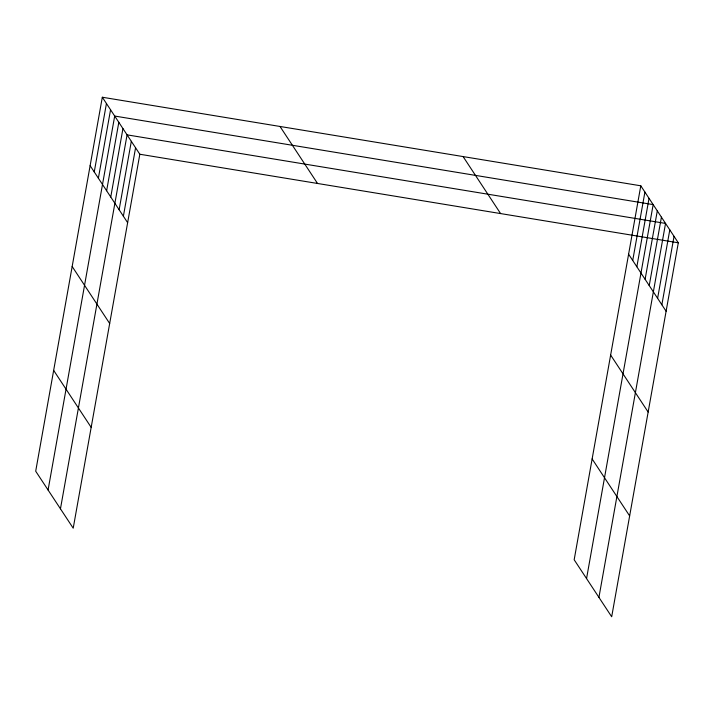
<?xml version="1.0" encoding="UTF-8"?>
<svg xmlns="http://www.w3.org/2000/svg" width="714" height="714" viewBox="0 0 714 714"><rect width="100%" height="100%" fill="white"/><g stroke="black" fill="none" stroke-linecap="round" stroke-linejoin="round"><path stroke-width="1.07" d="M102.316 97.238L35.7 471.204L73.212 528.199L139.828 154.242L102.316 97.238L640.788 185.801L678.3 242.796L611.684 616.762L574.172 559.758L640.788 185.801M94.248 171.94L106.44 103.512M98.38 178.205L110.563 109.777M48.079 490.009L114.695 116.052L653.167 204.606L586.551 578.572M106.627 190.745L118.819 122.317M110.759 197.019L122.942 128.591M60.458 508.823L127.074 134.857L665.546 223.42L598.93 597.377M119.131 209.746L131.322 141.318M123.388 216.208L135.571 147.78M632.72 260.494L644.912 192.066M636.852 266.759L649.035 198.34M645.108 279.299L657.291 210.88M649.231 285.573L661.423 217.145M657.612 298.3L669.794 229.872M661.86 304.762L674.052 236.334M139.828 154.242L678.3 242.796M628.597 254.22L666.108 311.224M610.64 355.054L648.151 412.049M463.091 156.571L500.603 213.575M592.129 458.932L629.65 515.927M280.013 126.467L317.525 183.462M90.125 165.666L127.636 222.67M72.168 266.492L109.679 323.496M53.657 370.379L91.178 427.374"/></g></svg>
